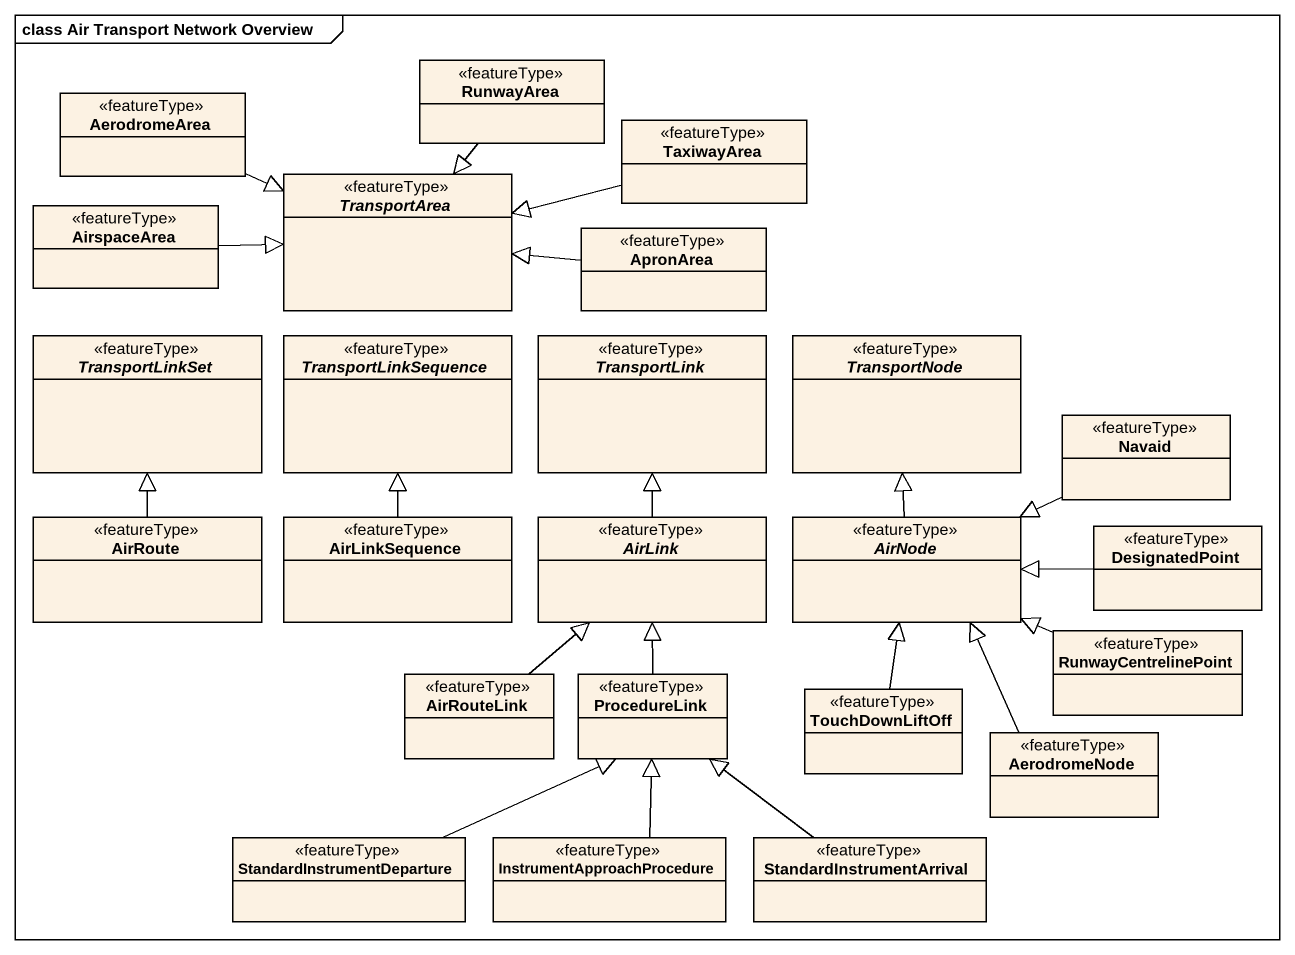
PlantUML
@startuml
mainframe class Air Transport Network Overview
hide circle
hide empty members
class AerodromeArea <<featureType>>
class RunwayArea <<featureType>>
abstract class TransportArea <<featureType>>
class TaxiwayArea <<featureType>>
class AirspaceArea <<featureType>>
class ApronArea <<featureType>>
abstract class TransportLinkSet <<featureType>>
abstract class TransportLinkSequence <<featureType>>
abstract class TransportLink <<featureType>>
abstract class TransportNode <<featureType>>
class Navaid <<featureType>>
class AirRoute <<featureType>>
class AirLinkSequence <<featureType>>
abstract class AirLink <<featureType>>
abstract class AirNode <<featureType>>
class DesignatedPoint <<featureType>>
class RunwayCentrelinePoint <<featureType>>
class AirRouteLink <<featureType>>
class ProcedureLink <<featureType>>
class TouchDownLiftOff <<featureType>>
class AerodromeNode <<featureType>>
class StandardInstrumentDeparture <<featureType>>
class InstrumentApproachProcedure <<featureType>>
class StandardInstrumentArrival <<featureType>>
AerodromeArea -right-|> TransportArea
RunwayArea --|> TransportArea
TaxiwayArea -left-|> TransportArea
AirspaceArea -right-|> TransportArea
ApronArea -left-|> TransportArea
Navaid -left-|> AirNode
AirRoute -up-|> TransportLinkSet
AirLinkSequence -up-|> TransportLinkSequence
AirLink -up-|> TransportLink
AirNode -up-|> TransportNode
DesignatedPoint -left-|> AirNode
RunwayCentrelinePoint -left-|> AirNode
AirRouteLink -up-|> AirLink
ProcedureLink -up-|> AirLink
TouchDownLiftOff -up-|> AirNode
AerodromeNode -up-|> AirNode
StandardInstrumentDeparture -right-|> ProcedureLink
InstrumentApproachProcedure -up-|> ProcedureLink
StandardInstrumentArrival -up-|> ProcedureLink
@enduml
